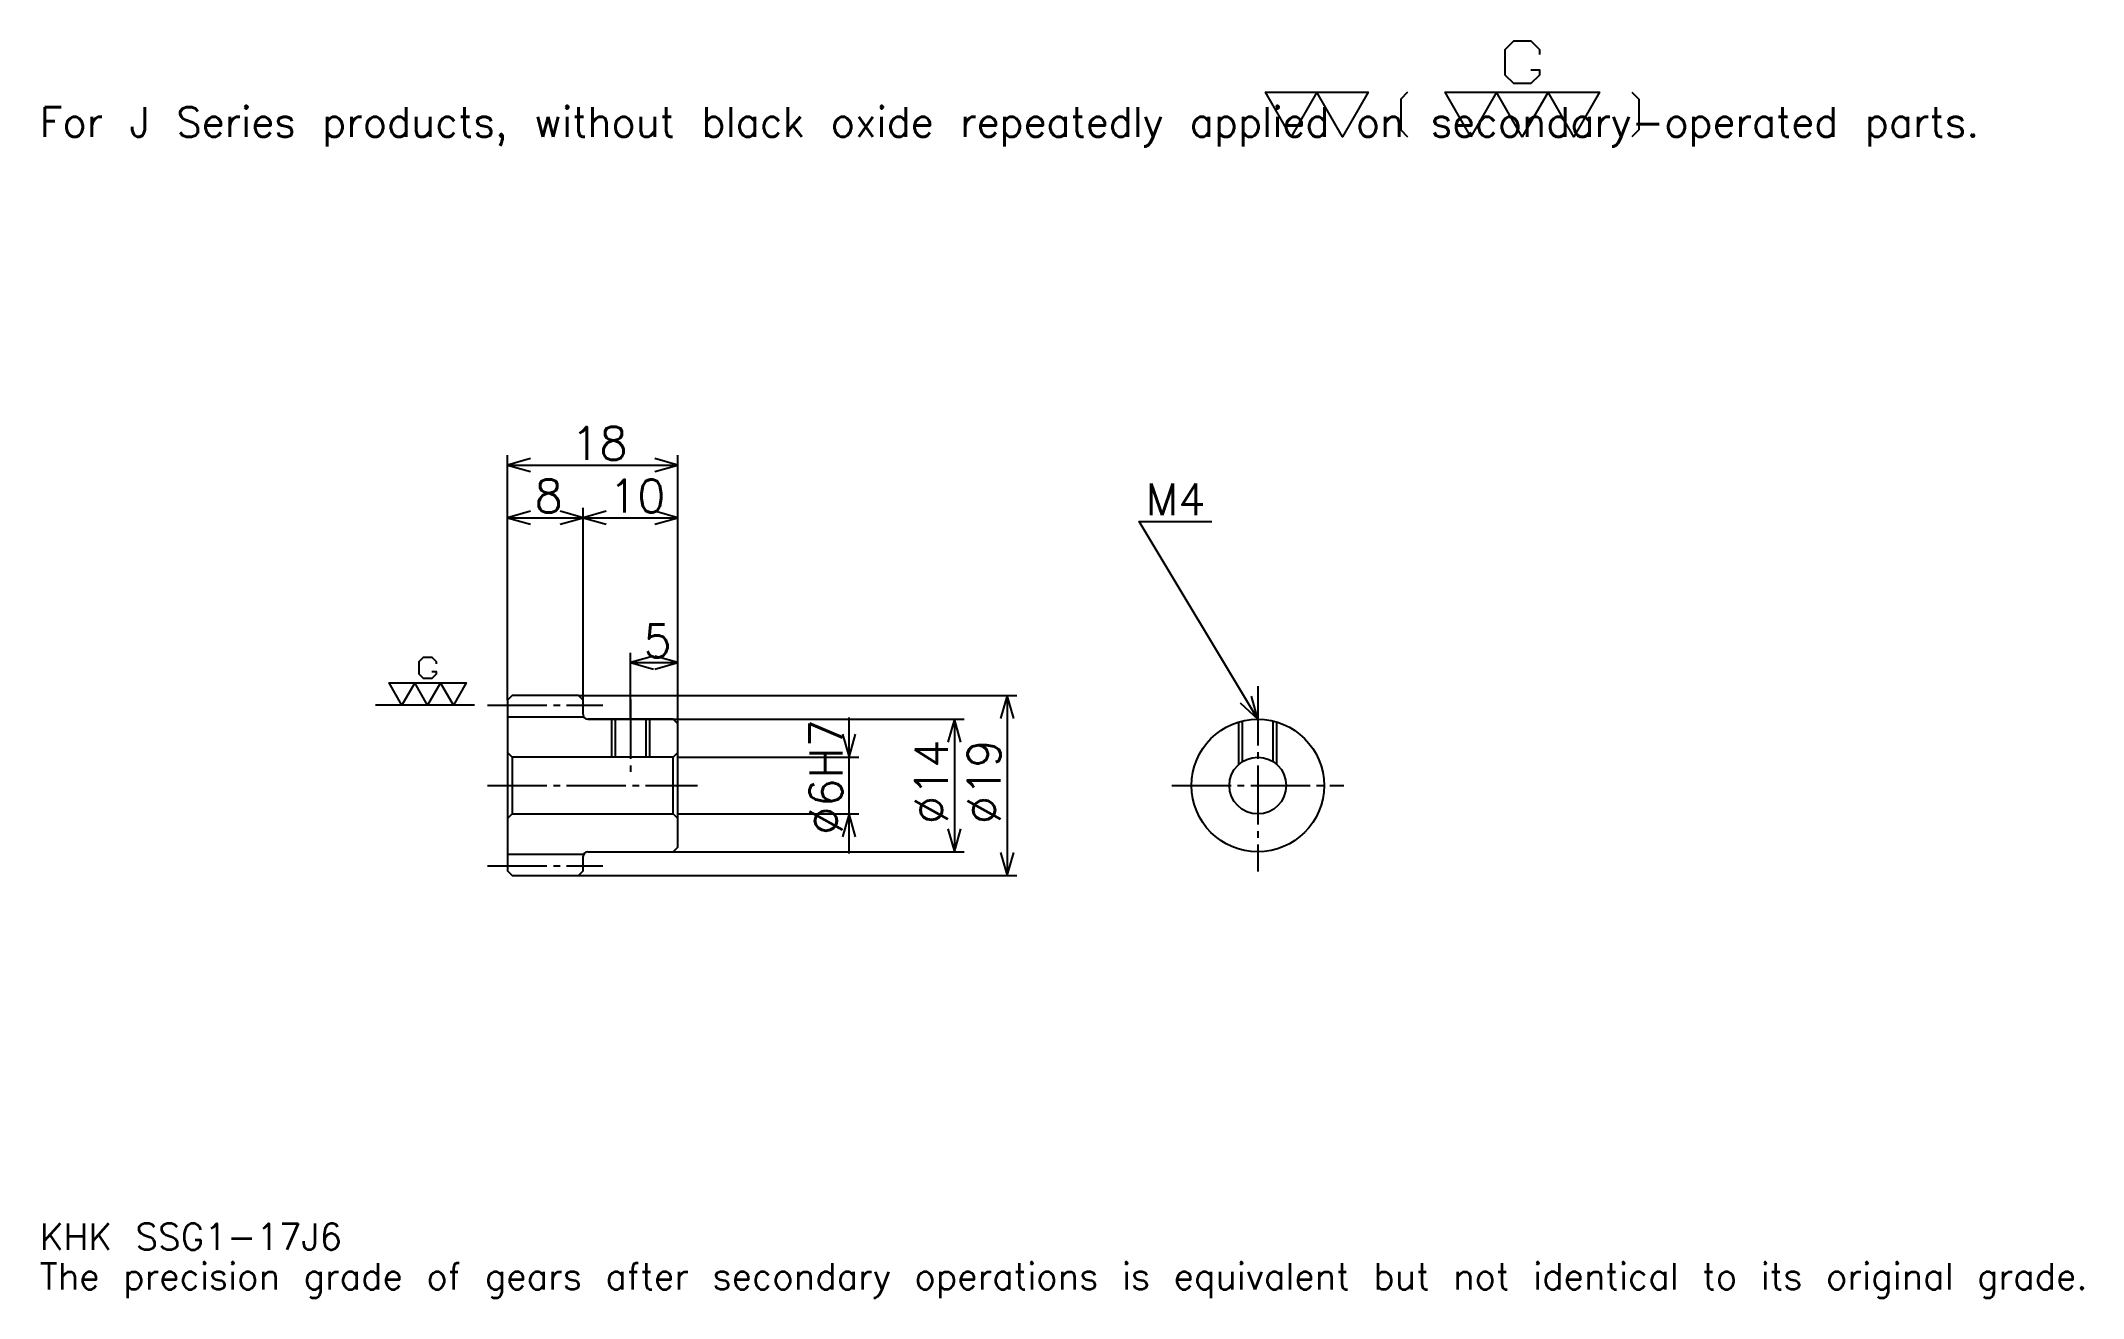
# Model space of a CAD drawing. Extents: x 7 to 223, y 3 to 135.
import ezdxf

# ---------------------------------------------------------------- set-up
doc = ezdxf.new("R2010")
doc.units = 0
doc.linetypes.add('DASHDOT', pattern=[8.347826, 6.26087, -0.695652, 0.695652, -0.695652])
doc.layers.get('0').update_dxf_attribs({"linetype": 'CONTINUOUS'})
doc.layers.add('DASHDOT', color=6, linetype='DASHDOT')
doc.styles.add('KANJI', font='TXT', dxfattribs={"bigfont": 'BIGFONT'})

msp = doc.modelspace()

# ---------------------------------------------------------------- linework, layer by layer
at = {"color": 5}
for p, q in [((56.347828, 66.195648), (56.347828, 91.58696)), ((74.347824, 66.195648), (74.347824, 91.58696)), ((56.347828, 90.543472), (74.347824, 90.543472)), ((56.347828, 84.978256), (64.347824, 84.978256)), ((64.347824, 66.195648), (64.347824, 86.021736)), ((64.347824, 84.978256), (74.347824, 84.978256)), ((69.347824, 66.195648), (69.347824, 70.717392)), ((69.347824, 69.673912), (74.347824, 69.673912)), ((56.347828, 65.695648), (56.347828, 66.195648)), ((63.847828, 66.195648), (74.347824, 66.195648)), ((64.347824, 65.695648), (64.347824, 66.195648)), ((69.347824, 63.695652), (69.347824, 66.195648)), ((74.347824, 66.195648), (110.17392, 66.195648)), ((74.347824, 63.195652), (74.347824, 66.195648)), ((109.130432, 66.195648), (109.130432, 47.195652)), ((64.847824, 63.695652), (74.347824, 63.695652)), ((74.347824, 63.695652), (104.608704, 63.695652)), ((92.434784, 49.52174), (92.434784, 63.869564)), ((103.565216, 63.695652), (103.565216, 49.695652)), ((74.347824, 59.695652), (93.478264, 59.695652)), ((74.347824, 53.695652), (93.478264, 53.695652)), ((64.847824, 49.695652), (74.347824, 49.695652)), ((74.347824, 49.695652), (104.608704, 49.695652)), ((63.847828, 47.195652), (74.347824, 47.195652)), ((74.347824, 47.195652), (110.17392, 47.195652))]:
    msp.add_line(p, q, dxfattribs=at)
at = {"color": 7}
msp.add_line((52.869568, 65.195648), (42.434784, 65.195648), dxfattribs=at)
at = {"color": 4}
for p, q in [((56.347828, 63.945652), (64.347824, 63.945652)), ((56.847828, 59.695652), (56.847828, 53.695652)), ((73.847824, 59.695652), (74.347824, 60.195652)), ((73.847824, 53.695652), (74.347824, 53.195652)), ((56.347828, 49.445652), (64.347824, 49.445652))]:
    msp.add_line(p, q, dxfattribs=at)
at = {"color": 7}
for points in [[(164.452179, 132.271301), (165.356522, 132.271301), (165.356522, 131.728699), (164.452179, 130.824356), (162.643478, 130.824356), (161.739136, 131.728699), (161.739136, 134.441742), (162.643478, 135.346085), (164.452179, 135.346085), (165.356522, 134.441742), (165.356522, 133.899124)], [(139.130432, 125.217392), (136.417389, 129.919998), (147.269562, 129.919998), (144.556519, 125.217392), (141.843475, 129.919998), (139.130432, 125.217392)], [(151.429565, 129.919998), (150.706085, 129.196518), (150.706085, 125.940872), (151.429565, 125.217392)], [(158.121735, 125.217392), (155.408691, 129.919998), (171.686951, 129.919998), (168.973907, 125.217392), (166.260864, 129.919998), (163.547821, 125.217392), (160.834778, 129.919998), (158.121735, 125.217392)], [(175.123474, 129.919998), (175.846954, 129.196518), (175.846954, 125.940872), (175.123474, 125.217392)], [(48.38261, 68.72261), (48.834785, 68.72261), (48.834785, 68.451302), (48.38261, 67.99913), (47.478264, 67.99913), (47.026089, 68.451302), (47.026089, 69.807823), (47.478264, 70.260002), (48.38261, 70.260002), (48.834785, 69.807823), (48.834785, 69.536522)], [(45.217392, 65.195648), (43.86087, 67.546959), (52, 67.546959), (50.643478, 65.195648), (49.286957, 67.546959), (47.930435, 65.195648), (46.573914, 67.546959), (45.217392, 65.195648)]]:
    msp.add_lwpolyline(points, dxfattribs=at)
at = {"color": 5}
for points in [[(58.782612, 91.239128), (56.347828, 90.543472), (58.782612, 89.847824)], [(71.913048, 89.847824), (74.347824, 90.543472), (71.913048, 91.239128)], [(58.782612, 85.673912), (56.347828, 84.978256), (58.782612, 84.282608)], [(61.913044, 84.282608), (64.347824, 84.978256), (61.913044, 85.673912)], [(66.782608, 85.673912), (64.347824, 84.978256), (66.782608, 84.282608)], [(71.913048, 84.282608), (74.347824, 84.978256), (71.913048, 85.673912)], [(135.608704, 63.695652), (123.08696, 84.565216), (130.739136, 84.565216)], [(71.782608, 70.369568), (69.347824, 69.673912), (71.782608, 68.978264)], [(71.913048, 68.978264), (74.347824, 69.673912), (71.913048, 70.369568)], [(109.826088, 63.760868), (109.130432, 66.195648), (108.434784, 63.760868)], [(133.759491, 65.425552), (135.608704, 63.695652), (134.95253, 66.141373)], [(104.260872, 61.260868), (103.565216, 63.695652), (102.869568, 61.260868)], [(91.739136, 62.130436), (92.434784, 59.695652), (93.130432, 62.130436)], [(93.130432, 51.260868), (92.434784, 53.695652), (91.739136, 51.260868)], [(102.869568, 52.130436), (103.565216, 49.695652), (104.260872, 52.130436)], [(108.434784, 49.630436), (109.130432, 47.195652), (109.826088, 49.630436)]]:
    msp.add_lwpolyline(points, dxfattribs=at)
at = {"color": 4}
for points in [[(64.347824, 64.195648), (64.347824, 65.695648), (63.847828, 66.195648), (56.847828, 66.195648), (56.347828, 65.695648), (56.347828, 53.195652)], [(64.847824, 49.695652), (73.847824, 49.695652), (74.347824, 50.195652), (74.347824, 63.195652), (73.847824, 63.695652), (64.847824, 63.695652)], [(67.347824, 63.695652), (67.347824, 59.695652)], [(67.727829, 63.695652), (67.727829, 59.695652)], [(70.967827, 63.695652), (70.967827, 59.695652)], [(71.347824, 63.695652), (71.347824, 59.695652)], [(133.608704, 58.931721), (133.608704, 63.403854)], [(133.988693, 59.220646), (133.988693, 63.505615)], [(137.228699, 59.220646), (137.228699, 63.505615)], [(137.608704, 58.931721), (137.608704, 63.403854)], [(56.347828, 53.195652), (56.847828, 53.695652), (73.847824, 53.695652), (73.847824, 59.695652), (56.847828, 59.695652), (56.347828, 60.195652)], [(56.347828, 53.195652), (56.347828, 47.695652), (56.847828, 47.195652), (63.847828, 47.195652), (64.347824, 47.695652), (64.347824, 49.195652)]]:
    msp.add_lwpolyline(points, dxfattribs=at)
for radius in [7, 3]:
    msp.add_circle((135.608704, 56.695652), radius, dxfattribs=at)
for centre, start, end in [((64.847824, 64.195648), 180, 270), ((64.847824, 49.195652), 90, 180)]:
    msp.add_arc(centre, 0.5, start, end, dxfattribs=at)
at = {"layer": 'DASHDOT', "color": 7}
for p, q in [((135.608704, 67.173912), (135.608704, 47.608696)), ((54.260872, 65.195648), (66.434784, 65.195648)), ((54.260872, 56.695652), (76.434784, 56.695652)), ((126.521744, 56.695652), (144.695648, 56.695652)), ((54.260872, 48.195652), (66.434784, 48.195652))]:
    msp.add_line(p, q, dxfattribs=at)
msp.add_lwpolyline([(69.347824, 65.782608), (69.347824, 57.608696)], dxfattribs=at)

# ---------------------------------------------------------------- texts
at = {"color": 7, "style": 'KANJI'}
for s, height, p in [('For J Series products, without black oxide repeatedly applied on secondary-operated parts.', 3.130435, (6.956522, 125.217392)), ('18', 3.478261, (63.08696, 91.099998)), ('8', 3.478261, (59.217392, 85.534782)), ('10', 3.478261, (67.08696, 85.534782)), ('M4', 3.339131, (123.782608, 85.260872)), ('5', 3.478261, (70.717392, 70.230438)), ('KHK SSG1-17J6', 2.782609, (6.956522, 7.652174)), ('The precision grade of gears after secondary operations is equivalent but not identical to its original grade.', 2.782609, (6.956522, 3.478261))]:
    msp.add_text(s, height=height, dxfattribs=at).set_placement(p)
for s, p in [('%%c6H7', (91.739136, 51.47826)), ('%%c14', (102.869568, 52.608696)), ('%%c19', (108.434784, 52.608696))]:
    msp.add_text(s, height=3.478261, rotation=90, dxfattribs=at).set_placement(p)

doc.saveas('drawing.dxf')
